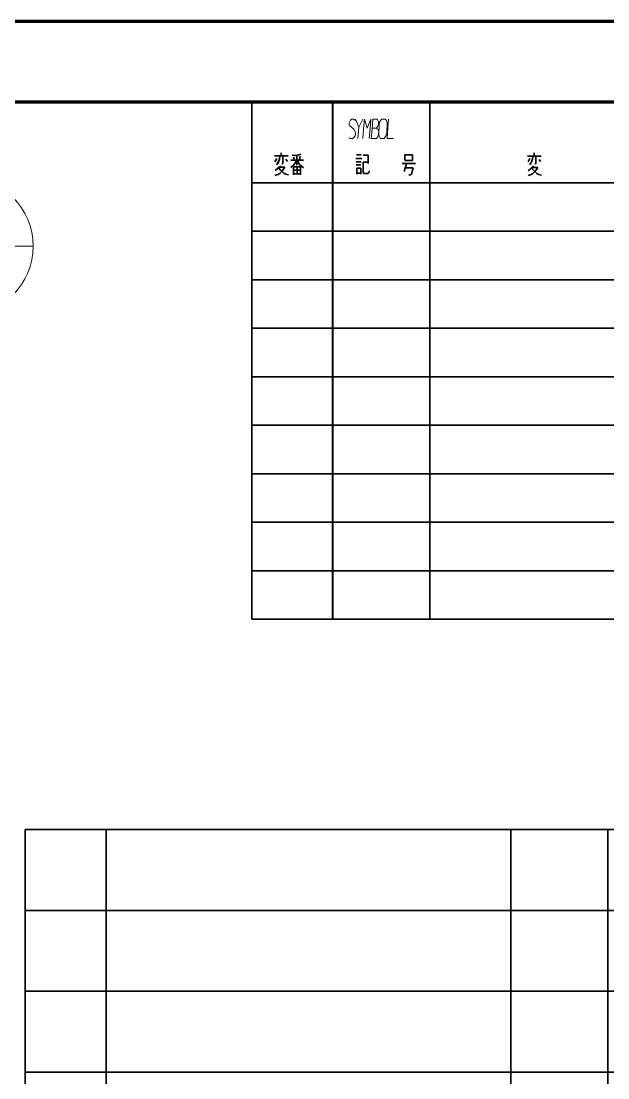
# Model space of a CAD drawing. Header units: millimetres. Extents: x 1333 to 104182, y -62616 to -5704.
# Drawn here: x 46890.3 to 47035.3, y -61664.3 to -61402.8 of the extents above; entities that cross this region are included whole.
import ezdxf

# ---------------------------------------------------------------- set-up
doc = ezdxf.new("R2010")
doc.units = ezdxf.units.MM
doc.header["$LTSCALE"] = 0.5
doc.layers.add('08', color=1, linetype='Continuous')
doc.layers.add('11', color=3, linetype='Continuous')

# ---------------------------------------------------------------- blocks, each defined once
blk = doc.blocks.new('D')
at = {"color": 7, "lineweight": 35, "ltscale": 0.25}
for p, q in [((54076.08, -14049.04), (54076.08, -14069.04)), ((54096.08, -14049.04), (54096.08, -14069.04)), ((54196.08, -14049.04), (54196.08, -14069.04)), ((54220.08, -14049.04), (54220.08, -14069.04)), ((54234.08, -14069.04), (54234.08, -14049.04)), ((54248.08, -14069.04), (54248.08, -14049.04)), ((54262.08, -14069.04), (54262.08, -14049.04)), ((54276.08, -14049.04), (54276.08, -14069.04)), ((54290.08, -14069.04), (54290.08, -14049.04)), ((54298.08, -14069.04), (54298.08, -14049.04)), ((54326.08, -14049.04), (54326.08, -14069.04))]:
    blk.add_line(p, q, dxfattribs=at)
at = {"color": 7, "lineweight": 35}
for p, q in [((54356.08, -14049.04), (54076.08, -14049.04)), ((54356.08, -14069.04), (54076.08, -14069.04))]:
    blk.add_line(p, q, dxfattribs=at)
blk = doc.blocks.new('arwear')
at = {"layer": '08', "color": 3, "xscale": 0.5, "yscale": 0.5, "zscale": 0.5}
for p in [(26347.04, -5282.51), (26347.04, -5292.51), (26347.04, -5302.51), (26347.04, -5312.51)]:
    blk.add_blockref('D', p, dxfattribs=at)
blk = doc.blocks.new('999')
at = {"color": 7, "lineweight": 70}
for p, q in [((73401.98, -10161.12), (75924.98, -10161.12)), ((73476.98, -10191.12), (75894.98, -10191.12))]:
    blk.add_line(p, q, dxfattribs=at)
at = {"color": 7, "lineweight": 35}
for p, q in [((75558.98, -10191.12), (75558.98, -10383.12)), ((75588.98, -10191.12), (75588.98, -10383.12)), ((75624.98, -10191.12), (75624.98, -10383.12)), ((75558.98, -10221.12), (75894.98, -10221.12)), ((75558.98, -10239.12), (75894.98, -10239.12)), ((75894.98, -10257.12), (75558.98, -10257.12)), ((75558.98, -10275.12), (75894.98, -10275.12)), ((75894.98, -10293.12), (75558.98, -10293.12)), ((75558.98, -10311.12), (75894.98, -10311.12)), ((75894.98, -10329.12), (75558.98, -10329.12)), ((75558.98, -10347.12), (75894.98, -10347.12)), ((75894.98, -10365.12), (75558.98, -10365.12)), ((75558.98, -10383.12), (75894.98, -10383.12)), ((75894.98, -10461.12), (75474.98, -10461.12)), ((75894.98, -10491.12), (75474.98, -10491.12)), ((75894.98, -10521.12), (75474.98, -10521.12)), ((75894.98, -10551.12), (75474.98, -10551.12))]:
    blk.add_line(p, q, dxfattribs=at)
at = {"color": 7, "lineweight": 35, "ltscale": 0.042102}
for p, q in [((75567.37, -10211.17), (75572.43, -10211.17)), ((75661.2, -10211.2), (75666.25, -10211.2))]:
    blk.add_line(p, q, dxfattribs=at)
at = {"color": 7, "lineweight": 35, "ltscale": 0.011789}
blk.add_line((75568.24, -10212.09), (75567.58, -10213.34), dxfattribs=at)
at = {"color": 7, "lineweight": 35, "ltscale": 0.009754}
blk.add_line((75569.4, -10211.17), (75569.27, -10212.33), dxfattribs=at)
at = {"color": 7, "lineweight": 35, "ltscale": 0.009991}
blk.add_line((75569.83, -10209.97), (75569.83, -10211.17), dxfattribs=at)
at = {"color": 7, "lineweight": 35, "ltscale": 0.021887}
blk.add_line((75570.53, -10211.17), (75570.53, -10213.8), dxfattribs=at)
at = {"color": 7, "lineweight": 35, "ltscale": 0.015064}
blk.add_line((75573.94, -10210.92), (75575.74, -10210.94), dxfattribs=at)
at = {"color": 7, "lineweight": 35, "ltscale": 0.00671}
blk.add_line((75574.42, -10211.56), (75574.74, -10212.3), dxfattribs=at)
at = {"color": 7, "lineweight": 35, "ltscale": 0.012538}
blk.add_line((75575.74, -10210.94), (75577.18, -10210.5), dxfattribs=at)
at = {"color": 7, "lineweight": 35, "ltscale": 0.030411}
blk.add_line((75575.74, -10210.94), (75575.74, -10214.59), dxfattribs=at)
at = {"color": 7, "lineweight": 35, "ltscale": 0.010111}
blk.add_line((75576.97, -10211.29), (75576.63, -10212.46), dxfattribs=at)
at = {"color": 7, "lineweight": 35, "ltscale": 0.018872}
blk.add_line((75597.56, -10212.13), (75599.82, -10212.13), dxfattribs=at)
at = {"color": 7, "lineweight": 35, "ltscale": 0.014014}
blk.add_line((75597.87, -10210.69), (75599.55, -10210.69), dxfattribs=at)
at = {"color": 7, "lineweight": 35, "ltscale": 0.01499}
blk.add_line((75600.32, -10210.87), (75602.12, -10210.87), dxfattribs=at)
at = {"color": 7, "lineweight": 35, "ltscale": 0.025369}
blk.add_line((75602.12, -10210.87), (75602.12, -10213.91), dxfattribs=at)
at = {"color": 7, "lineweight": 35, "ltscale": 0.017297}
blk.add_line((75615.78, -10212.77), (75615.78, -10210.69), dxfattribs=at)
at = {"color": 7, "lineweight": 35, "ltscale": 0.022888}
for p, q in [((75615.78, -10210.69), (75618.52, -10210.69)), ((75618.52, -10212.83), (75615.78, -10212.83))]:
    blk.add_line(p, q, dxfattribs=at)
at = {"color": 7, "lineweight": 35, "ltscale": 0.017828}
blk.add_line((75618.52, -10210.69), (75618.52, -10212.83), dxfattribs=at)
at = {"color": 7, "lineweight": 35, "ltscale": 0.011795}
blk.add_line((75662.07, -10212.12), (75661.41, -10213.37), dxfattribs=at)
at = {"color": 7, "lineweight": 35, "ltscale": 0.009761}
blk.add_line((75663.23, -10211.2), (75663.1, -10212.37), dxfattribs=at)
at = {"color": 7, "lineweight": 35, "ltscale": 0.009985}
blk.add_line((75663.65, -10210), (75663.65, -10211.2), dxfattribs=at)
at = {"color": 7, "lineweight": 35, "ltscale": 0.021893}
blk.add_line((75664.35, -10211.2), (75664.35, -10213.83), dxfattribs=at)
at = {"color": 7, "lineweight": 35, "ltscale": 0.016038}
blk.add_line((75569.17, -10215.36), (75567.68, -10216.58), dxfattribs=at)
at = {"color": 7, "lineweight": 35, "ltscale": 0.004926}
blk.add_line((75568.59, -10213.97), (75568.11, -10214.32), dxfattribs=at)
at = {"color": 7, "lineweight": 35, "ltscale": 0.014817}
blk.add_line((75569.27, -10212.33), (75568.59, -10213.97), dxfattribs=at)
at = {"color": 7, "lineweight": 35, "ltscale": 0.00925}
for p, q in [((75568.87, -10215.61), (75569.64, -10216.4)), ((75662.69, -10215.64), (75663.47, -10216.44))]:
    blk.add_line(p, q, dxfattribs=at)
at = {"color": 7, "lineweight": 35, "ltscale": 0.006214}
blk.add_line((75569.66, -10214.8), (75569.17, -10215.36), dxfattribs=at)
at = {"color": 7, "lineweight": 35, "ltscale": 0.017139}
blk.add_line((75569.17, -10215.36), (75571.22, -10215.36), dxfattribs=at)
at = {"color": 7, "lineweight": 35, "ltscale": 0.002087}
blk.add_line((75570.35, -10214.02), (75570.1, -10214.02), dxfattribs=at)
at = {"color": 7, "lineweight": 35, "ltscale": 0.002383}
blk.add_line((75570.53, -10213.8), (75570.35, -10214.02), dxfattribs=at)
at = {"color": 7, "lineweight": 35, "ltscale": 0.012031}
blk.add_line((75571.22, -10215.36), (75570.42, -10216.56), dxfattribs=at)
at = {"color": 7, "lineweight": 35, "ltscale": 0.00831}
blk.add_line((75571.67, -10212.38), (75572.25, -10213.2), dxfattribs=at)
at = {"color": 7, "lineweight": 35, "ltscale": 0.039355}
blk.add_line((75573.46, -10212.7), (75578.19, -10212.7), dxfattribs=at)
at = {"color": 7, "lineweight": 35, "ltscale": 0.011418}
blk.add_line((75574.52, -10214.54), (75573.52, -10215.47), dxfattribs=at)
at = {"color": 7, "lineweight": 35, "ltscale": 0.021875}
for p, q in [((75574.44, -10215.15), (75577.06, -10215.15)), ((75574.44, -10216.39), (75577.06, -10216.39)), ((75574.44, -10217.73), (75577.06, -10217.73))]:
    blk.add_line(p, q, dxfattribs=at)
at = {"color": 7, "lineweight": 35, "ltscale": 0.025122}
blk.add_line((75574.44, -10218.17), (75574.44, -10215.15), dxfattribs=at)
at = {"color": 7, "lineweight": 35, "ltscale": 0.007915}
blk.add_line((75575.11, -10213.8), (75574.52, -10214.54), dxfattribs=at)
at = {"color": 7, "lineweight": 35, "ltscale": 0.009843}
blk.add_line((75575.56, -10212.7), (75575.11, -10213.8), dxfattribs=at)
at = {"color": 7, "lineweight": 35, "ltscale": 0.021451}
blk.add_line((75575.77, -10217.73), (75575.77, -10215.15), dxfattribs=at)
at = {"color": 7, "lineweight": 35, "ltscale": 0.008952}
blk.add_line((75576.02, -10212.7), (75576.35, -10213.73), dxfattribs=at)
at = {"color": 7, "lineweight": 35, "ltscale": 0.006482}
blk.add_line((75576.35, -10213.73), (75576.75, -10214.4), dxfattribs=at)
at = {"color": 7, "lineweight": 35, "ltscale": 0.01551}
blk.add_line((75576.75, -10214.4), (75578.19, -10215.58), dxfattribs=at)
at = {"color": 7, "lineweight": 35, "ltscale": 0.024973}
blk.add_line((75577.06, -10215.15), (75577.06, -10218.15), dxfattribs=at)
at = {"color": 7, "lineweight": 35, "ltscale": 0.014844}
blk.add_line((75597.75, -10213.29), (75599.53, -10213.29), dxfattribs=at)
at = {"color": 7, "lineweight": 35, "ltscale": 0.014185}
blk.add_line((75597.75, -10214.5), (75599.45, -10214.5), dxfattribs=at)
at = {"color": 7, "lineweight": 35, "ltscale": 0.018579}
blk.add_line((75597.96, -10217.91), (75597.96, -10215.68), dxfattribs=at)
at = {"color": 7, "lineweight": 35, "ltscale": 0.012085}
for p, q in [((75597.96, -10215.68), (75599.41, -10215.68)), ((75597.96, -10217.52), (75599.41, -10217.52))]:
    blk.add_line(p, q, dxfattribs=at)
at = {"color": 7, "lineweight": 35, "ltscale": 0.019064}
blk.add_line((75599.41, -10215.68), (75599.41, -10217.97), dxfattribs=at)
at = {"color": 7, "lineweight": 35, "ltscale": 0.031509}
blk.add_line((75600.34, -10213.49), (75600.34, -10217.27), dxfattribs=at)
at = {"color": 7, "lineweight": 35, "ltscale": 0.014832}
blk.add_line((75602.12, -10213.49), (75600.34, -10213.49), dxfattribs=at)
at = {"color": 7, "lineweight": 35, "ltscale": 0.041736}
blk.add_line((75614.7, -10213.96), (75619.71, -10213.96), dxfattribs=at)
at = {"color": 7, "lineweight": 35, "ltscale": 0.025637}
blk.add_line((75616.33, -10213.96), (75615.53, -10216.93), dxfattribs=at)
at = {"color": 7, "lineweight": 35, "ltscale": 0.024377}
blk.add_line((75615.89, -10215.56), (75618.82, -10215.56), dxfattribs=at)
at = {"color": 7, "lineweight": 35, "ltscale": 0.020594}
blk.add_line((75618.82, -10215.56), (75618.18, -10217.95), dxfattribs=at)
at = {"color": 7, "lineweight": 35, "ltscale": 0.016036}
blk.add_line((75662.99, -10215.4), (75661.5, -10216.62), dxfattribs=at)
at = {"color": 7, "lineweight": 35, "ltscale": 0.004929}
blk.add_line((75662.41, -10214.01), (75661.94, -10214.36), dxfattribs=at)
at = {"color": 7, "lineweight": 35, "ltscale": 0.014806}
blk.add_line((75663.1, -10212.37), (75662.41, -10214.01), dxfattribs=at)
at = {"color": 7, "lineweight": 35, "ltscale": 0.006216}
blk.add_line((75663.48, -10214.83), (75662.99, -10215.4), dxfattribs=at)
at = {"color": 7, "lineweight": 35, "ltscale": 0.017151}
blk.add_line((75662.99, -10215.4), (75665.05, -10215.4), dxfattribs=at)
at = {"color": 7, "lineweight": 35, "ltscale": 0.002075}
blk.add_line((75664.18, -10214.06), (75663.93, -10214.06), dxfattribs=at)
at = {"color": 7, "lineweight": 35, "ltscale": 0.002388}
blk.add_line((75664.35, -10213.83), (75664.18, -10214.06), dxfattribs=at)
at = {"color": 7, "lineweight": 35, "ltscale": 0.012028}
blk.add_line((75665.05, -10215.4), (75664.24, -10216.6), dxfattribs=at)
at = {"color": 7, "lineweight": 35, "ltscale": 0.008315}
blk.add_line((75665.5, -10212.42), (75666.08, -10213.23), dxfattribs=at)
at = {"color": 7, "lineweight": 35, "ltscale": 0.009835}
blk.add_line((75568.7, -10218.01), (75567.58, -10218.38), dxfattribs=at)
at = {"color": 7, "lineweight": 35, "ltscale": 0.0066}
blk.add_line((75569.4, -10217.64), (75568.7, -10218.01), dxfattribs=at)
at = {"color": 7, "lineweight": 35, "ltscale": 0.012322}
blk.add_line((75570.42, -10216.56), (75569.4, -10217.64), dxfattribs=at)
at = {"color": 7, "lineweight": 35, "ltscale": 0.014031}
blk.add_line((75569.64, -10216.4), (75570.84, -10217.59), dxfattribs=at)
at = {"color": 7, "lineweight": 35, "ltscale": 0.007188}
blk.add_line((75570.84, -10217.59), (75571.62, -10217.96), dxfattribs=at)
at = {"color": 7, "lineweight": 35, "ltscale": 0.00853}
blk.add_line((75571.62, -10217.96), (75572.61, -10218.22), dxfattribs=at)
at = {"color": 7, "lineweight": 35, "ltscale": 0.004025}
blk.add_line((75600.34, -10217.27), (75600.58, -10217.69), dxfattribs=at)
at = {"color": 7, "lineweight": 35, "ltscale": 0.011365}
blk.add_line((75600.58, -10217.69), (75601.95, -10217.69), dxfattribs=at)
at = {"color": 7, "lineweight": 35, "ltscale": 0.004087}
blk.add_line((75601.95, -10217.69), (75602.37, -10217.44), dxfattribs=at)
at = {"color": 7, "lineweight": 35, "ltscale": 0.006186}
blk.add_line((75602.37, -10217.44), (75602.57, -10216.72), dxfattribs=at)
at = {"color": 7, "lineweight": 35, "ltscale": 0.004529}
blk.add_line((75617.78, -10218.18), (75617.23, -10218.18), dxfattribs=at)
at = {"color": 7, "lineweight": 35, "ltscale": 0.003862}
blk.add_line((75618.18, -10217.95), (75617.78, -10218.18), dxfattribs=at)
at = {"color": 7, "lineweight": 35, "ltscale": 0.009847}
blk.add_line((75662.53, -10218.04), (75661.41, -10218.41), dxfattribs=at)
at = {"color": 7, "lineweight": 35, "ltscale": 0.006588}
blk.add_line((75663.23, -10217.67), (75662.53, -10218.04), dxfattribs=at)
at = {"color": 7, "lineweight": 35, "ltscale": 0.012333}
blk.add_line((75664.24, -10216.6), (75663.23, -10217.67), dxfattribs=at)
at = {"color": 7, "lineweight": 35, "ltscale": 0.014038}
blk.add_line((75663.47, -10216.44), (75664.67, -10217.62), dxfattribs=at)
at = {"color": 7, "lineweight": 35, "ltscale": 0.007179}
blk.add_line((75664.67, -10217.62), (75665.44, -10217.99), dxfattribs=at)
at = {"color": 7, "lineweight": 35, "ltscale": 0.008541}
blk.add_line((75665.44, -10217.99), (75666.43, -10218.25), dxfattribs=at)
at = {"color": 7, "lineweight": 35, "ltscale": 0.25}
for p, q in [((75474.98, -10461.12), (75474.98, -10491.12)), ((75504.98, -10461.12), (75504.98, -10491.12)), ((75654.98, -10461.12), (75654.98, -10491.12)), ((75690.98, -10461.12), (75690.98, -10491.12)), ((75474.98, -10491.12), (75474.98, -10671.12)), ((75504.98, -10491.12), (75504.98, -10671.12)), ((75654.98, -10491.12), (75654.98, -10671.12)), ((75690.98, -10491.12), (75690.98, -10671.12))]:
    blk.add_line(p, q, dxfattribs=at)
at = {"color": 7, "lineweight": 13}
for points in [[(75595.07, -10204.4), (75595.48, -10204.67), (75596.49, -10204.67), (75597.3, -10203.68), (75597.5, -10202.78), (75597.37, -10202.06), (75596.83, -10201.25), (75595.34, -10199.99), (75595.07, -10199.36), (75595.14, -10198.82), (75595.55, -10197.92), (75596.02, -10197.47), (75596.76, -10197.47), (75597.43, -10198.01)], [(75597.5, -10197.47), (75598.71, -10200.53), (75598.31, -10204.67)], [(75598.71, -10200.53), (75600.2, -10197.47)], [(75600.2, -10204.67), (75600.47, -10201.07), (75600.74, -10197.47), (75601.75, -10200.89), (75603.1, -10197.47), (75602.83, -10201.07), (75602.56, -10204.67)], [(75603.1, -10204.67), (75605.18, -10204.67), (75605.66, -10204.22), (75605.86, -10203.77), (75606.06, -10202.15), (75605.79, -10201.34), (75605.12, -10200.8), (75605.45, -10200.44), (75605.93, -10199.63), (75605.93, -10198.55), (75605.66, -10197.74), (75605.32, -10197.47), (75603.84, -10197.47), (75603.57, -10201.07), (75603.3, -10204.67)], [(75611.59, -10204.67), (75609.16, -10204.67), (75609.43, -10200.62), (75609.63, -10197.47)], [(75605.12, -10200.8), (75603.57, -10200.8)]]:
    blk.add_lwpolyline(points, dxfattribs=at)
blk.add_lwpolyline([(75608.02, -10204.67), (75608.82, -10203.59), (75609.03, -10202.51), (75609.16, -10198.73), (75608.76, -10197.83), (75608.42, -10197.47), (75607.21, -10197.47), (75606.8, -10197.83), (75606.4, -10198.64), (75606.2, -10199.54), (75606.06, -10203.5), (75606.74, -10204.67)], close=True, dxfattribs=at)

msp = doc.modelspace()

# ---------------------------------------------------------------- linework, layer by layer
at = {"color": 7, "lineweight": 70}
for p, q in [((45509.32, -61402.825), (47191.32, -61402.825)), ((45559.32, -61422.825), (47171.32, -61422.825))]:
    msp.add_line(p, q, dxfattribs=at)
at = {"color": 7, "lineweight": 35}
for p, q in [((46947.32, -61422.825), (46947.32, -61550.825)), ((46967.32, -61422.825), (46967.32, -61550.825)), ((46991.32, -61422.825), (46991.32, -61550.825)), ((46947.32, -61442.825), (47171.32, -61442.825)), ((46947.32, -61454.825), (47171.32, -61454.825)), ((47171.32, -61466.825), (46947.32, -61466.825)), ((46947.32, -61478.825), (47171.32, -61478.825)), ((47171.32, -61490.825), (46947.32, -61490.825)), ((46947.32, -61502.825), (47171.32, -61502.825)), ((47171.32, -61514.825), (46947.32, -61514.825)), ((46947.32, -61526.825), (47171.32, -61526.825)), ((47171.32, -61538.825), (46947.32, -61538.825)), ((46947.32, -61550.825), (47171.32, -61550.825))]:
    msp.add_line(p, q, dxfattribs=at)
at = {"color": 7, "lineweight": 35, "ltscale": 0.042102}
for p, q in [((46952.917, -61436.191), (46956.285, -61436.191)), ((47015.465, -61436.214), (47018.833, -61436.214))]:
    msp.add_line(p, q, dxfattribs=at)
at = {"color": 7, "lineweight": 35, "ltscale": 0.011789}
msp.add_line((46953.497, -61436.802), (46953.057, -61437.636), dxfattribs=at)
at = {"color": 7, "lineweight": 35, "ltscale": 0.014817}
msp.add_line((46954.183, -61436.966), (46953.725, -61438.06), dxfattribs=at)
at = {"color": 7, "lineweight": 35, "ltscale": 0.009754}
msp.add_line((46954.271, -61436.191), (46954.183, -61436.966), dxfattribs=at)
at = {"color": 7, "lineweight": 35, "ltscale": 0.009991}
msp.add_line((46954.552, -61435.392), (46954.552, -61436.191), dxfattribs=at)
at = {"color": 7, "lineweight": 35, "ltscale": 0.021887}
msp.add_line((46955.018, -61436.191), (46955.018, -61437.942), dxfattribs=at)
at = {"color": 7, "lineweight": 35, "ltscale": 0.00831}
msp.add_line((46955.784, -61437.002), (46956.17, -61437.543), dxfattribs=at)
at = {"color": 7, "lineweight": 35, "ltscale": 0.039355}
msp.add_line((46956.976, -61437.214), (46960.125, -61437.214), dxfattribs=at)
at = {"color": 7, "lineweight": 35, "ltscale": 0.015064}
msp.add_line((46957.292, -61436.027), (46958.498, -61436.039), dxfattribs=at)
at = {"color": 7, "lineweight": 35, "ltscale": 0.00671}
msp.add_line((46957.618, -61436.451), (46957.829, -61436.944), dxfattribs=at)
at = {"color": 7, "lineweight": 35, "ltscale": 0.009843}
msp.add_line((46958.375, -61437.214), (46958.076, -61437.943), dxfattribs=at)
at = {"color": 7, "lineweight": 35, "ltscale": 0.012538}
msp.add_line((46958.498, -61436.039), (46959.457, -61435.745), dxfattribs=at)
at = {"color": 7, "lineweight": 35, "ltscale": 0.030411}
msp.add_line((46958.498, -61436.039), (46958.498, -61438.472), dxfattribs=at)
at = {"color": 7, "lineweight": 35, "ltscale": 0.008952}
msp.add_line((46958.682, -61437.214), (46958.902, -61437.896), dxfattribs=at)
at = {"color": 7, "lineweight": 35, "ltscale": 0.010111}
msp.add_line((46959.316, -61436.274), (46959.086, -61437.05), dxfattribs=at)
at = {"color": 7, "lineweight": 35, "ltscale": 0.018872}
msp.add_line((46973.039, -61436.832), (46974.548, -61436.832), dxfattribs=at)
at = {"color": 7, "lineweight": 35, "ltscale": 0.014014}
msp.add_line((46973.246, -61435.875), (46974.367, -61435.875), dxfattribs=at)
at = {"color": 7, "lineweight": 35, "ltscale": 0.01499}
msp.add_line((46974.883, -61435.992), (46976.083, -61435.992), dxfattribs=at)
at = {"color": 7, "lineweight": 35, "ltscale": 0.025369}
msp.add_line((46976.083, -61435.992), (46976.083, -61438.021), dxfattribs=at)
at = {"color": 7, "lineweight": 35, "ltscale": 0.017297}
msp.add_line((46985.185, -61437.259), (46985.185, -61435.875), dxfattribs=at)
at = {"color": 7, "lineweight": 35, "ltscale": 0.022888}
for p, q in [((46985.185, -61435.875), (46987.016, -61435.875)), ((46987.016, -61437.301), (46985.185, -61437.301))]:
    msp.add_line(p, q, dxfattribs=at)
at = {"color": 7, "lineweight": 35, "ltscale": 0.017828}
msp.add_line((46987.016, -61435.875), (46987.016, -61437.301), dxfattribs=at)
at = {"color": 7, "lineweight": 35, "ltscale": 0.011795}
msp.add_line((47016.046, -61436.825), (47015.606, -61437.66), dxfattribs=at)
at = {"color": 7, "lineweight": 35, "ltscale": 0.014806}
msp.add_line((47016.732, -61436.99), (47016.275, -61438.083), dxfattribs=at)
at = {"color": 7, "lineweight": 35, "ltscale": 0.009761}
msp.add_line((47016.82, -61436.214), (47016.732, -61436.99), dxfattribs=at)
at = {"color": 7, "lineweight": 35, "ltscale": 0.009985}
msp.add_line((47017.101, -61435.415), (47017.101, -61436.214), dxfattribs=at)
at = {"color": 7, "lineweight": 35, "ltscale": 0.021893}
msp.add_line((47017.568, -61436.214), (47017.568, -61437.965), dxfattribs=at)
at = {"color": 7, "lineweight": 35, "ltscale": 0.008315}
msp.add_line((47018.333, -61437.025), (47018.72, -61437.566), dxfattribs=at)
at = {"color": 7, "lineweight": 35, "ltscale": 0.016038}
msp.add_line((46954.113, -61438.988), (46953.119, -61439.799), dxfattribs=at)
at = {"color": 7, "lineweight": 35, "ltscale": 0.004926}
msp.add_line((46953.725, -61438.06), (46953.409, -61438.295), dxfattribs=at)
at = {"color": 7, "lineweight": 35, "ltscale": 0.00925}
for p, q in [((46953.915, -61439.149), (46954.429, -61439.681)), ((47016.463, -61439.173), (47016.978, -61439.705))]:
    msp.add_line(p, q, dxfattribs=at)
at = {"color": 7, "lineweight": 35, "ltscale": 0.006214}
msp.add_line((46954.438, -61438.612), (46954.113, -61438.988), dxfattribs=at)
at = {"color": 7, "lineweight": 35, "ltscale": 0.017139}
msp.add_line((46954.113, -61438.988), (46955.484, -61438.988), dxfattribs=at)
at = {"color": 7, "lineweight": 35, "ltscale": 0.012322}
msp.add_line((46954.948, -61439.787), (46954.271, -61440.504), dxfattribs=at)
at = {"color": 7, "lineweight": 35, "ltscale": 0.014031}
msp.add_line((46954.429, -61439.681), (46955.229, -61440.469), dxfattribs=at)
at = {"color": 7, "lineweight": 35, "ltscale": 0.002087}
msp.add_line((46954.904, -61438.095), (46954.737, -61438.095), dxfattribs=at)
at = {"color": 7, "lineweight": 35, "ltscale": 0.002383}
msp.add_line((46955.018, -61437.942), (46954.904, -61438.095), dxfattribs=at)
at = {"color": 7, "lineweight": 35, "ltscale": 0.012031}
msp.add_line((46955.484, -61438.988), (46954.948, -61439.787), dxfattribs=at)
at = {"color": 7, "lineweight": 35, "ltscale": 0.011418}
msp.add_line((46957.679, -61438.437), (46957.011, -61439.06), dxfattribs=at)
at = {"color": 7, "lineweight": 35, "ltscale": 0.021875}
for p, q in [((46957.626, -61438.848), (46959.376, -61438.848)), ((46957.626, -61439.671), (46959.376, -61439.671)), ((46957.626, -61440.564), (46959.376, -61440.564))]:
    msp.add_line(p, q, dxfattribs=at)
at = {"color": 7, "lineweight": 35, "ltscale": 0.025122}
msp.add_line((46957.626, -61440.858), (46957.626, -61438.848), dxfattribs=at)
at = {"color": 7, "lineweight": 35, "ltscale": 0.007915}
msp.add_line((46958.076, -61437.943), (46957.679, -61438.437), dxfattribs=at)
at = {"color": 7, "lineweight": 35, "ltscale": 0.021451}
msp.add_line((46958.515, -61440.564), (46958.515, -61438.848), dxfattribs=at)
at = {"color": 7, "lineweight": 35, "ltscale": 0.006482}
msp.add_line((46958.902, -61437.896), (46959.166, -61438.343), dxfattribs=at)
at = {"color": 7, "lineweight": 35, "ltscale": 0.01551}
msp.add_line((46959.166, -61438.343), (46960.125, -61439.13), dxfattribs=at)
at = {"color": 7, "lineweight": 35, "ltscale": 0.024973}
msp.add_line((46959.376, -61438.848), (46959.376, -61440.846), dxfattribs=at)
at = {"color": 7, "lineweight": 35, "ltscale": 0.014844}
msp.add_line((46973.167, -61437.607), (46974.355, -61437.607), dxfattribs=at)
at = {"color": 7, "lineweight": 35, "ltscale": 0.014185}
msp.add_line((46973.167, -61438.409), (46974.302, -61438.409), dxfattribs=at)
at = {"color": 7, "lineweight": 35, "ltscale": 0.018579}
msp.add_line((46973.31, -61440.684), (46973.31, -61439.197), dxfattribs=at)
at = {"color": 7, "lineweight": 35, "ltscale": 0.012085}
for p, q in [((46973.31, -61439.197), (46974.277, -61439.197)), ((46973.31, -61440.425), (46974.277, -61440.425))]:
    msp.add_line(p, q, dxfattribs=at)
at = {"color": 7, "lineweight": 35, "ltscale": 0.019064}
msp.add_line((46974.277, -61439.197), (46974.277, -61440.722), dxfattribs=at)
at = {"color": 7, "lineweight": 35, "ltscale": 0.031509}
msp.add_line((46974.896, -61437.736), (46974.896, -61440.257), dxfattribs=at)
at = {"color": 7, "lineweight": 35, "ltscale": 0.014832}
msp.add_line((46976.083, -61437.736), (46974.896, -61437.736), dxfattribs=at)
at = {"color": 7, "lineweight": 35, "ltscale": 0.006186}
msp.add_line((46976.25, -61440.373), (46976.378, -61439.895), dxfattribs=at)
at = {"color": 7, "lineweight": 35, "ltscale": 0.041736}
msp.add_line((46984.466, -61438.049), (46987.805, -61438.049), dxfattribs=at)
at = {"color": 7, "lineweight": 35, "ltscale": 0.025637}
msp.add_line((46985.551, -61438.049), (46985.02, -61440.03), dxfattribs=at)
at = {"color": 7, "lineweight": 35, "ltscale": 0.024377}
msp.add_line((46985.263, -61439.121), (46987.213, -61439.121), dxfattribs=at)
at = {"color": 7, "lineweight": 35, "ltscale": 0.020594}
msp.add_line((46987.213, -61439.121), (46986.787, -61440.712), dxfattribs=at)
at = {"color": 7, "lineweight": 35, "ltscale": 0.016036}
msp.add_line((47016.662, -61439.011), (47015.667, -61439.822), dxfattribs=at)
at = {"color": 7, "lineweight": 35, "ltscale": 0.004929}
msp.add_line((47016.275, -61438.083), (47015.958, -61438.318), dxfattribs=at)
at = {"color": 7, "lineweight": 35, "ltscale": 0.006216}
msp.add_line((47016.987, -61438.635), (47016.662, -61439.011), dxfattribs=at)
at = {"color": 7, "lineweight": 35, "ltscale": 0.017151}
msp.add_line((47016.662, -61439.011), (47018.034, -61439.011), dxfattribs=at)
at = {"color": 7, "lineweight": 35, "ltscale": 0.012333}
msp.add_line((47017.498, -61439.81), (47016.82, -61440.527), dxfattribs=at)
at = {"color": 7, "lineweight": 35, "ltscale": 0.014038}
msp.add_line((47016.978, -61439.705), (47017.779, -61440.492), dxfattribs=at)
at = {"color": 7, "lineweight": 35, "ltscale": 0.002075}
msp.add_line((47017.453, -61438.118), (47017.287, -61438.118), dxfattribs=at)
at = {"color": 7, "lineweight": 35, "ltscale": 0.002388}
msp.add_line((47017.568, -61437.965), (47017.453, -61438.118), dxfattribs=at)
at = {"color": 7, "lineweight": 35, "ltscale": 0.012028}
msp.add_line((47018.034, -61439.011), (47017.498, -61439.81), dxfattribs=at)
at = {"color": 7, "lineweight": 35, "ltscale": 0.009835}
msp.add_line((46953.804, -61440.751), (46953.057, -61440.998), dxfattribs=at)
at = {"color": 7, "lineweight": 35, "ltscale": 0.0066}
msp.add_line((46954.271, -61440.504), (46953.804, -61440.751), dxfattribs=at)
at = {"color": 7, "lineweight": 35, "ltscale": 0.007188}
msp.add_line((46955.229, -61440.469), (46955.749, -61440.715), dxfattribs=at)
at = {"color": 7, "lineweight": 35, "ltscale": 0.00853}
msp.add_line((46955.749, -61440.715), (46956.408, -61440.892), dxfattribs=at)
at = {"color": 7, "lineweight": 35, "ltscale": 0.004025}
msp.add_line((46974.896, -61440.257), (46975.057, -61440.536), dxfattribs=at)
at = {"color": 7, "lineweight": 35, "ltscale": 0.011365}
msp.add_line((46975.057, -61440.536), (46975.966, -61440.536), dxfattribs=at)
at = {"color": 7, "lineweight": 35, "ltscale": 0.004087}
msp.add_line((46975.966, -61440.536), (46976.25, -61440.373), dxfattribs=at)
at = {"color": 7, "lineweight": 35, "ltscale": 0.004529}
msp.add_line((46986.519, -61440.867), (46986.157, -61440.867), dxfattribs=at)
at = {"color": 7, "lineweight": 35, "ltscale": 0.003862}
msp.add_line((46986.787, -61440.712), (46986.519, -61440.867), dxfattribs=at)
at = {"color": 7, "lineweight": 35, "ltscale": 0.009847}
msp.add_line((47016.354, -61440.774), (47015.606, -61441.021), dxfattribs=at)
at = {"color": 7, "lineweight": 35, "ltscale": 0.006588}
msp.add_line((47016.82, -61440.527), (47016.354, -61440.774), dxfattribs=at)
at = {"color": 7, "lineweight": 35, "ltscale": 0.007179}
msp.add_line((47017.779, -61440.492), (47018.297, -61440.739), dxfattribs=at)
at = {"color": 7, "lineweight": 35, "ltscale": 0.008541}
msp.add_line((47018.297, -61440.739), (47018.958, -61440.915), dxfattribs=at)
at = {"color": 3}
msp.add_lwpolyline([(45509.32, -61402.825), (47191.32, -61402.825), (47191.32, -62590.825), (45509.32, -62590.825)], close=True, dxfattribs=at)
at = {"color": 7, "lineweight": 13}
for points in [[(46971.383, -61431.679), (46971.653, -61431.859), (46972.327, -61431.859), (46972.866, -61431.199), (46973.001, -61430.599), (46972.911, -61430.119), (46972.552, -61429.579), (46971.563, -61428.739), (46971.383, -61428.319), (46971.428, -61427.959), (46971.698, -61427.359), (46972.012, -61427.059), (46972.507, -61427.059), (46972.956, -61427.419)], [(46973.001, -61427.059), (46973.81, -61429.099), (46973.54, -61431.859)], [(46973.81, -61429.099), (46974.799, -61427.059)], [(46974.799, -61431.859), (46974.979, -61429.459), (46975.158, -61427.059), (46975.832, -61429.339), (46976.731, -61427.059), (46976.551, -61429.459), (46976.372, -61431.859)], [(46976.731, -61431.859), (46978.124, -61431.859), (46978.439, -61431.559), (46978.574, -61431.259), (46978.708, -61430.179), (46978.529, -61429.639), (46978.079, -61429.279), (46978.304, -61429.039), (46978.619, -61428.499), (46978.619, -61427.779), (46978.439, -61427.239), (46978.214, -61427.059), (46977.225, -61427.059), (46977.046, -61429.459), (46976.866, -61431.859)], [(46982.394, -61431.859), (46980.776, -61431.859), (46980.956, -61429.159), (46981.09, -61427.059)], [(46978.079, -61429.279), (46977.046, -61429.279)]]:
    msp.add_lwpolyline(points, dxfattribs=at)
msp.add_lwpolyline([(46980.012, -61431.859), (46980.551, -61431.139), (46980.686, -61430.419), (46980.776, -61427.899), (46980.506, -61427.299), (46980.281, -61427.059), (46979.473, -61427.059), (46979.203, -61427.299), (46978.933, -61427.839), (46978.798, -61428.439), (46978.708, -61431.079), (46979.158, -61431.859)], close=True, dxfattribs=at)
at = {"layer": '11', "lineweight": 9}
msp.add_line((46859.304, -61458.494), (46893.304, -61458.494), dxfattribs=at)
at = {"layer": '11'}
msp.add_lwpolyline([(45509.32, -61402.825), (47191.32, -61402.825), (47191.32, -62590.825), (45509.32, -62590.825)], close=True, dxfattribs=at)
at = {"layer": '11', "lineweight": 9}
msp.add_circle((46876.304, -61458.494), 17, dxfattribs=at)

# ---------------------------------------------------------------- block references
at = {"layer": '08', "color": 55, "xscale": 0.6666666666860692, "yscale": 0.6666666666642413, "zscale": 0.6666666666666666}
msp.add_blockref('999', (-3425.332, -54628.745), dxfattribs=at)
at = {"layer": '08', "color": 3, "xscale": 2, "yscale": 2, "zscale": 2}
msp.add_blockref('arwear', (-59878.84, -36988.769), dxfattribs=at)

doc.saveas('drawing.dxf')
